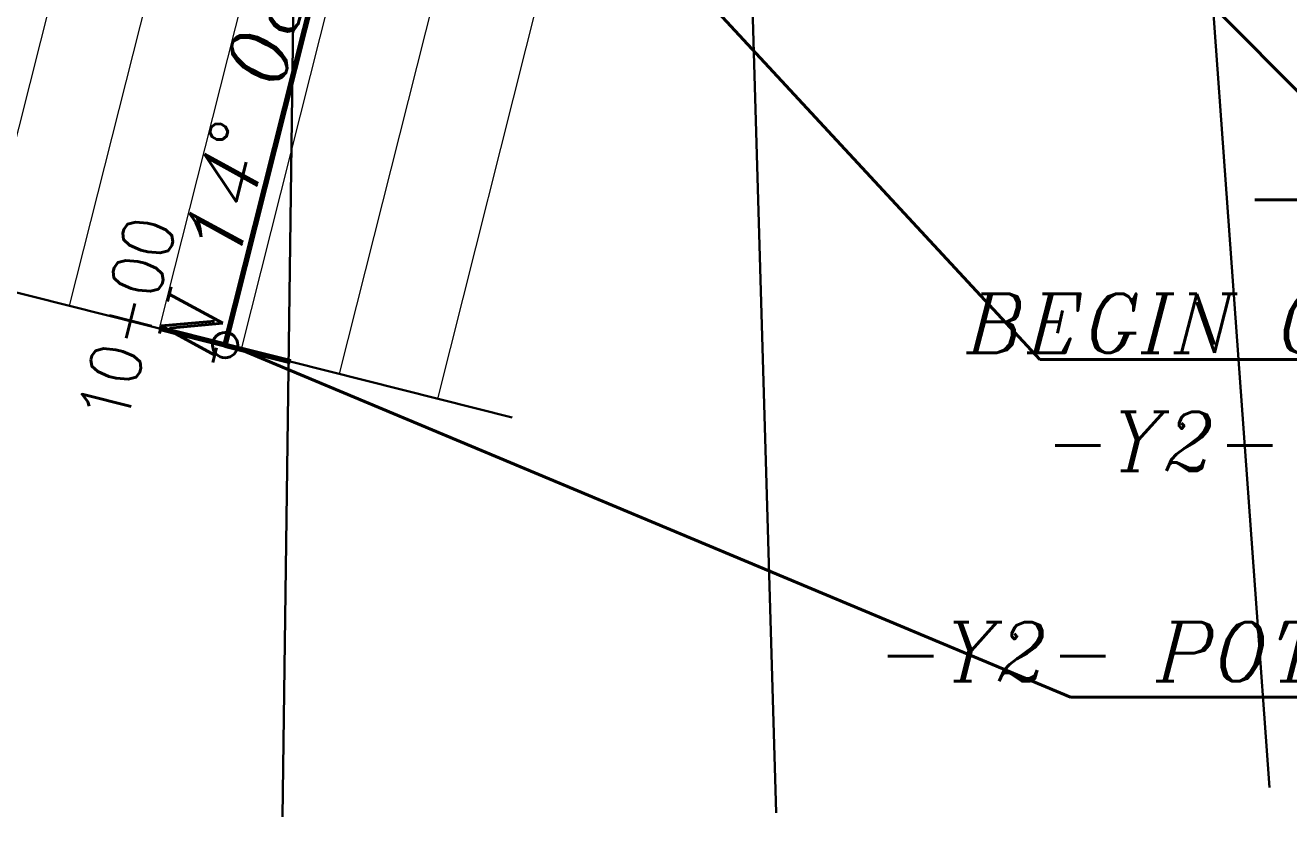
# Model space of a CAD drawing. Extents: x 2081963 to 2085386, y 738291 to 742228.
# Drawn here: x 2082483.1 to 2082632.9, y 740618.7 to 740712.5 of the extents above; entities that cross this region are included whole.
import ezdxf
from ezdxf.enums import TextEntityAlignment as Align

# ---------------------------------------------------------------- set-up
doc = ezdxf.new("R2010")
doc.units = 0
doc.header["$MEASUREMENT"] = 0
for name, color, linetype, lineweight in [('Pattern 1', 5, 'Continuous', 30), ('Pattern 5', 6, 'Continuous', 30), ('Prop Horizontal Alignment', 2, 'Continuous', 70), ('Prop Horizontal Alignment Direction Label', 2, 'Continuous', 40), ('Prop Horizontal Alignment Station Label', 2, 'Continuous', 40), ('Prop Horizontal Alignment Tick Label', 2, 'Continuous', 40), ('Prop Horizontal Alignment Tick Large', 2, 'Continuous', 70), ('Prop Lane Lines', 9, 'Continuous', 13)]:
    doc.layers.add(name, color=color, linetype=linetype, lineweight=lineweight)
doc.styles.add('Style-ITALICS', font='ITALICS.shx')
doc.styles.add('Style-STANDARD', font='STANDARD.shx')

msp = doc.modelspace()

# ---------------------------------------------------------------- linework, layer by layer
at = {"layer": 'Pattern 1'}
for p, q in [((2082601.73, 741021.1), (2082630.6, 740622.14)), ((2082560.33, 741018.99), (2082572.13, 740619.16)), ((2082518.88, 741018.65), (2082513.59, 740618.69))]:
    msp.add_line(p, q, dxfattribs=at)
at = {"layer": 'Pattern 5'}
msp.add_line((2082477.12, 740682.08), (2082540.8, 740666.03), dxfattribs=at)
at = {"layer": 'Prop Horizontal Alignment'}
msp.add_line((2082506.78, 740674.61), (2082538.64, 740801.08), dxfattribs=at)
at = {"layer": 'Prop Horizontal Alignment Station Label', "color": 2, "linetype": 'Continuous', "lineweight": 40}
for p, q in [((2082527.1, 740755.26), (2082603.36, 740672.9)), ((2082617.95, 740720.9), (2082651.56, 740686.82)), ((2082607, 740632.86), (2082508.23, 740674.24)), ((2082603.36, 740672.9), (2082706.52, 740672.9)), ((2082703.69, 740632.86), (2082607, 740632.86))]:
    msp.add_line(p, q, dxfattribs=at)
msp.add_circle((2082506.78, 740674.61), 1.5, dxfattribs=at)
at = {"layer": 'Prop Horizontal Alignment Tick Large', "color": 2, "linetype": 'Continuous', "lineweight": 70}
for q in [(2082499.02, 740676.56), (2082514.54, 740672.65)]:
    msp.add_line((2082506.78, 740674.61), q, dxfattribs=at)
at = {"layer": 'Prop Lane Lines'}
for p, q in [((2082477.69, 740681.94), (2082496.01, 740754.66)), ((2082488.35, 740679.25), (2082506.68, 740751.98)), ((2082499.02, 740676.56), (2082517.34, 740749.29)), ((2082508.72, 740674.12), (2082527.04, 740746.85)), ((2082520.35, 740671.19), (2082538.68, 740743.91)), ((2082531.99, 740668.25), (2082550.31, 740740.98))]:
    msp.add_line(p, q, dxfattribs=at)

# ---------------------------------------------------------------- texts
at = {"layer": 'Prop Horizontal Alignment Direction Label', "linetype": 'Continuous', "style": 'Style-ITALICS'}
msp.add_text('N 14%%d 08\' 25.2" E', height=7, rotation=75.8597, dxfattribs=at).set_placement((2082516.66, 740717.49), align=Align.CENTER)
at = {"layer": 'Prop Horizontal Alignment Station Label', "color": 2, "linetype": 'Continuous', "lineweight": 40, "style": 'Style-ITALICS'}
msp.add_text('-Y2- PC 11+30.42', height=7, rotation=360, dxfattribs=at).set_placement((2082727.56, 740688.82), align=Align.RIGHT)
msp.add_text('-Y2- POT 10+00.00', height=7, dxfattribs=at).set_placement((2082690.66, 740634.74), align=Align.RIGHT)
at = {"layer": 'Prop Horizontal Alignment Station Label', "color": 2, "linetype": 'Continuous', "lineweight": 40, "insert": (2082710.47, 740659.69), "char_height": 7, "attachment_point": 9, "line_spacing_factor": 1.2, "style": 'Style-ITALICS'}
msp.add_mtext('BEGIN CONSTRUCTION\\P-Y2- POT 10+83.17', dxfattribs=at)
at = {"layer": 'Prop Horizontal Alignment Tick Label', "color": 2, "linetype": 'Continuous', "lineweight": 40, "style": 'Style-STANDARD'}
msp.add_text('10+00', height=6, rotation=75.8597, dxfattribs=at).set_placement((2082498.06, 740676.86), align=Align.CENTER)

doc.saveas('drawing.dxf')
